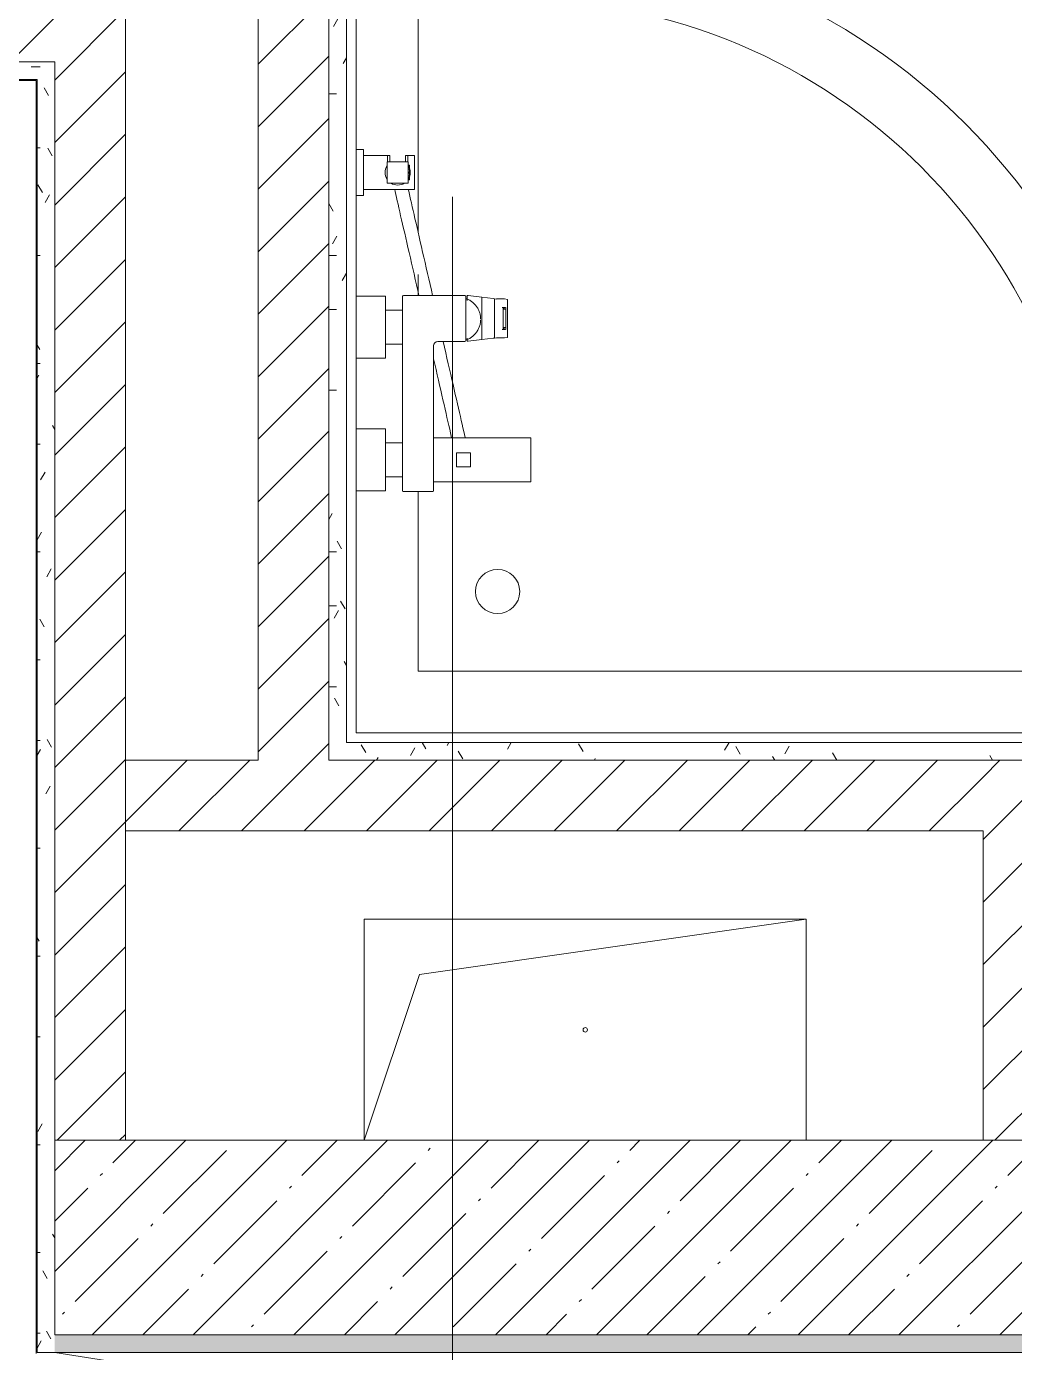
# Model space of a CAD drawing. Header units: millimetres. Extents: x 81494 to 296443, y -8553 to 29000.
# Drawn here: x 94178 to 95295, y 5160 to 6660 of the extents above; entities that cross this region are included whole.
import ezdxf

# ---------------------------------------------------------------- set-up
doc = ezdxf.new("R2010")
doc.units = ezdxf.units.MM
doc.linetypes.add('Осевая', pattern=[3175, 635, -476.25, 1587.5, -476.25])
for name, color, linetype, lineweight in [('A-GENM', 7, 'Continuous', 9), ('A-WALL', 7, 'Continuous', 9), ('I-WALL', 7, 'Continuous', 9), ('Оси-2', 7, 'Осевая', 9)]:
    doc.layers.add(name, color=color, linetype=linetype, lineweight=lineweight)
for name, color, linetype, lineweight, true_color in [('A-WALL-1', 9, 'Continuous', 9, 0x808080), ('A-WALL-FNSH-1', 9, 'Continuous', 9, 0x808080), ('I-FURN-1', 9, 'Continuous', 9, 0x808080), ('P-SANR-FIXT-2', 9, 'Continuous', 13, 0x808080)]:
    doc.layers.add(name, color=color, linetype=linetype, lineweight=lineweight, true_color=true_color)
pattern_1 = [(45, (0, 0), (-35.35534, 35.35534), [])]
pattern_2 = [(0, (0, 0), (121.92, 30.48), [10.058, -81.382, 10.058, -81.382, -487.68]), (0, (0, 0), (121.92, 30.48), [-182.88, 10.058, -172.822, 10.058, -81.382, -213.36]), (0, (0, 0), (121.92, 30.48), [-457.2, 10.058, -50.902, 10.058, -142.342]), (120, (45.72, 15.24), (-87.356454, 90.345817), [10.058, -81.382, 10.058, -81.382, -487.68]), (120, (45.72, 15.24), (-87.356454, 90.345817), [-182.88, 10.058, -172.822, 10.058, -81.382, -213.36]), (120, (45.72, 15.24), (-87.356454, 90.345817), [-457.2, 10.058, -50.902, 10.058, -142.342]), (240, (60.96, 76.2), (-34.563546, -120.825817), [10.058, -81.382, 10.058, -81.382, -487.68]), (240, (60.96, 76.2), (-34.563546, -120.825817), [-182.88, 10.058, -172.822, 10.058, -81.382, -213.36]), (240, (60.96, 76.2), (-34.563546, -120.825817), [-457.2, 10.058, -50.902, 10.058, -142.342])]

# ---------------------------------------------------------------- blocks, each defined once
blk = doc.blocks.new('GM_Отверстие прямоугольное _в плите_ - Отверстие-20657929-План расстановки мебели и оборудования 1 этажа в осях 23_1-33')
at = {"layer": 'A-GENM'}
for p, q in [((-250, -125), (-250, 125)), ((-250, 125), (250, 125)), ((250, 125), (-250, 125)), ((-250, 125), (-250, -125)), ((-187.5, 62.5), (250, 125)), ((250, 125), (250, -125)), ((250, -125), (250, 125)), ((-250, -125), (-187.5, 62.5))]:
    blk.add_line(p, q, dxfattribs=at)
for start, end in [(360, 180), (180, 360)]:
    blk.add_arc((0, 0), 2.5, start, end, dxfattribs=at)
blk = doc.blocks.new('Шкаф параметрический - 1_33-25588469-План расстановки мебели и оборудования 1 этажа в осях 23_1-33')
at = {"layer": 'I-FURN-1'}
for p, q in [((0, 400), (1912.5, 100)), ((2550, 400), (0, 400)), ((0, 400), (2550, 400))]:
    blk.add_line(p, q, dxfattribs=at)
blk = doc.blocks.new('поддон угловой - 900х900-V116-План расстановки мебели и оборудования 1 этажа в осях 23_1-33')
at = {"layer": 'P-SANR-FIXT-2'}
for p, q in [((-270, 450), (-449.9, 450)), ((-380, 115.7), (-380, 380)), ((-380, 380), (-270, 380)), ((-380, 45), (-380, 68.7)), ((-380, -380), (-380, -177)), ((380, -270), (380, -380)), ((450, -291), (450, -270)), ((380, -380), (-380, -380)), ((369.9, -450), (414.1, -450))]:
    blk.add_line(p, q, dxfattribs=at)
for centre, radius, start, end in [((-270, -270), 720, 360, 90), ((-270, -270), 650, 0, 90), ((-290, -290), 25, 90, 270), ((-290, -290), 25, 270, 90)]:
    blk.add_arc(centre, radius, start, end, dxfattribs=at)
blk = doc.blocks.new('Смеситель для ванны с душевым гарнитуром - Смеситель для ванны с душевым гарнитуром-V115-План расстановки мебели и оборудования 1 этажа в осях 23_1-33')
at = {"layer": 'P-SANR-FIXT-2'}
for p, q in [((112279, 6520), (112271, 6520)), ((112279, 6518.4), (112279, 6520)), ((112279, 6520), (112279, 6518.4)), ((112279, 6518.4), (112279, 6469.6)), ((112306.3, 6513.3), (112279, 6513.3)), ((112308.3, 6513.3), (112306.3, 6513.3)), ((112306.3, 6513.3), (112306.3, 6506)), ((112306.3, 6506), (112306.3, 6513.3)), ((112308.8, 6506), (112308.8, 6512.8)), ((112326.8, 6512.8), (112326.8, 6506)), ((112329.5, 6513.3), (112327.3, 6513.3)), ((112329.5, 6506), (112329.5, 6513.3)), ((112337, 6513.3), (112329.5, 6513.3)), ((112329.5, 6513.3), (112329.5, 6506)), ((112337, 6474.8), (112337, 6513.3)), ((112329.8, 6506), (112305.8, 6506)), ((112305.8, 6506), (112305.8, 6482)), ((112329.8, 6482), (112329.8, 6506)), ((112331.3, 6502.4), (112329.8, 6502.4)), ((112331.3, 6502.4), (112329.8, 6502.4)), ((112331.3, 6502.4), (112329.8, 6502.4)), ((112331.3, 6502.4), (112329.8, 6502.4)), ((112331.3, 6502.4), (112329.8, 6502.4)), ((112331.3, 6502.4), (112329.8, 6502.4)), ((112331.3, 6502.4), (112329.8, 6502.4)), ((112331.3, 6502.4), (112329.8, 6502.4)), ((112329.8, 6499.2), (112331.3, 6499.2)), ((112329.8, 6499.2), (112331.3, 6499.2)), ((112329.8, 6499.2), (112331.3, 6499.2)), ((112329.8, 6499.2), (112331.3, 6499.2)), ((112329.8, 6499.2), (112331.3, 6499.2)), ((112329.8, 6499.2), (112331.3, 6499.2)), ((112329.8, 6499.2), (112331.3, 6499.2)), ((112329.8, 6499.2), (112331.3, 6499.2)), ((112331.3, 6497.9), (112329.8, 6497.9)), ((112331.3, 6497.9), (112329.8, 6497.9)), ((112331.3, 6497.9), (112329.8, 6497.9)), ((112331.3, 6497.9), (112329.8, 6497.9)), ((112331.3, 6497.9), (112329.8, 6497.9)), ((112331.3, 6497.9), (112329.8, 6497.9)), ((112331.3, 6497.9), (112329.8, 6497.9)), ((112331.3, 6497.9), (112329.8, 6497.9)), ((112331.3, 6502.4), (112331.3, 6499.2)), ((112331.3, 6499.2), (112331.3, 6502.4)), ((112331.3, 6502.4), (112331.3, 6499.2)), ((112331.3, 6499.2), (112331.3, 6502.4)), ((112331.3, 6502.4), (112331.3, 6499.2)), ((112331.3, 6499.2), (112331.3, 6502.4)), ((112331.3, 6502.4), (112331.3, 6499.2)), ((112331.3, 6499.2), (112331.3, 6502.4)), ((112331.3, 6502.4), (112331.3, 6499.2)), ((112331.3, 6499.2), (112331.3, 6502.4)), ((112331.3, 6502.4), (112331.3, 6499.2)), ((112331.3, 6499.2), (112331.3, 6502.4)), ((112331.3, 6502.4), (112331.3, 6499.2)), ((112331.3, 6499.2), (112331.3, 6502.4)), ((112331.3, 6502.4), (112331.3, 6499.2)), ((112331.3, 6499.2), (112331.3, 6502.4)), ((112331.3, 6497.9), (112331.3, 6494.6)), ((112331.3, 6494.6), (112331.3, 6497.9)), ((112331.3, 6497.9), (112331.3, 6494.6)), ((112331.3, 6494.6), (112331.3, 6497.9)), ((112331.3, 6497.9), (112331.3, 6494.6)), ((112331.3, 6494.6), (112331.3, 6497.9)), ((112331.3, 6497.9), (112331.3, 6494.6)), ((112331.3, 6494.6), (112331.3, 6497.9)), ((112331.3, 6497.9), (112331.3, 6494.6)), ((112331.3, 6494.6), (112331.3, 6497.9)), ((112331.3, 6497.9), (112331.3, 6494.6)), ((112331.3, 6494.6), (112331.3, 6497.9)), ((112331.3, 6497.9), (112331.3, 6494.6)), ((112331.3, 6494.6), (112331.3, 6497.9)), ((112331.3, 6497.9), (112331.3, 6494.6)), ((112331.3, 6494.6), (112331.3, 6497.9)), ((112305.8, 6482), (112329.8, 6482)), ((112329.8, 6494.6), (112331.3, 6494.6)), ((112329.8, 6494.6), (112331.3, 6494.6)), ((112329.8, 6494.6), (112331.3, 6494.6)), ((112329.8, 6494.6), (112331.3, 6494.6)), ((112329.8, 6494.6), (112331.3, 6494.6)), ((112329.8, 6494.6), (112331.3, 6494.6)), ((112329.8, 6494.6), (112331.3, 6494.6)), ((112329.8, 6494.6), (112331.3, 6494.6)), ((112331.3, 6493.4), (112329.8, 6493.4)), ((112331.3, 6493.4), (112329.8, 6493.4)), ((112331.3, 6493.4), (112329.8, 6493.4)), ((112331.3, 6493.4), (112329.8, 6493.4)), ((112331.3, 6493.4), (112329.8, 6493.4)), ((112331.3, 6493.4), (112329.8, 6493.4)), ((112331.3, 6493.4), (112329.8, 6493.4)), ((112331.3, 6493.4), (112329.8, 6493.4)), ((112329.8, 6490.1), (112331.3, 6490.1)), ((112329.8, 6490.1), (112331.3, 6490.1)), ((112329.8, 6490.1), (112331.3, 6490.1)), ((112329.8, 6490.1), (112331.3, 6490.1)), ((112329.8, 6490.1), (112331.3, 6490.1)), ((112329.8, 6490.1), (112331.3, 6490.1)), ((112329.8, 6490.1), (112331.3, 6490.1)), ((112329.8, 6490.1), (112331.3, 6490.1)), ((112331.3, 6488.8), (112329.8, 6488.8)), ((112331.3, 6488.8), (112329.8, 6488.8)), ((112331.3, 6488.8), (112329.8, 6488.8)), ((112331.3, 6488.8), (112329.8, 6488.8)), ((112331.3, 6488.8), (112329.8, 6488.8)), ((112331.3, 6488.8), (112329.8, 6488.8)), ((112331.3, 6488.8), (112329.8, 6488.8)), ((112331.3, 6488.8), (112329.8, 6488.8)), ((112329.8, 6485.6), (112331.3, 6485.6)), ((112329.8, 6485.6), (112331.3, 6485.6)), ((112329.8, 6485.6), (112331.3, 6485.6)), ((112329.8, 6485.6), (112331.3, 6485.6)), ((112329.8, 6485.6), (112331.3, 6485.6)), ((112329.8, 6485.6), (112331.3, 6485.6)), ((112329.8, 6485.6), (112331.3, 6485.6)), ((112329.8, 6485.6), (112331.3, 6485.6)), ((112331.3, 6493.4), (112331.3, 6490.1)), ((112331.3, 6490.1), (112331.3, 6493.4)), ((112331.3, 6493.4), (112331.3, 6490.1)), ((112331.3, 6490.1), (112331.3, 6493.4)), ((112331.3, 6493.4), (112331.3, 6490.1)), ((112331.3, 6490.1), (112331.3, 6493.4)), ((112331.3, 6493.4), (112331.3, 6490.1)), ((112331.3, 6490.1), (112331.3, 6493.4)), ((112331.3, 6493.4), (112331.3, 6490.1)), ((112331.3, 6490.1), (112331.3, 6493.4)), ((112331.3, 6493.4), (112331.3, 6490.1)), ((112331.3, 6490.1), (112331.3, 6493.4)), ((112331.3, 6493.4), (112331.3, 6490.1)), ((112331.3, 6490.1), (112331.3, 6493.4)), ((112331.3, 6493.4), (112331.3, 6490.1)), ((112331.3, 6490.1), (112331.3, 6493.4)), ((112331.3, 6488.8), (112331.3, 6485.6)), ((112331.3, 6485.6), (112331.3, 6488.8)), ((112331.3, 6488.8), (112331.3, 6485.6)), ((112331.3, 6485.6), (112331.3, 6488.8)), ((112331.3, 6488.8), (112331.3, 6485.6)), ((112331.3, 6485.6), (112331.3, 6488.8)), ((112331.3, 6488.8), (112331.3, 6485.6)), ((112331.3, 6485.6), (112331.3, 6488.8)), ((112331.3, 6488.8), (112331.3, 6485.6)), ((112331.3, 6485.6), (112331.3, 6488.8)), ((112331.3, 6488.8), (112331.3, 6485.6)), ((112331.3, 6485.6), (112331.3, 6488.8)), ((112331.3, 6488.8), (112331.3, 6485.6)), ((112331.3, 6485.6), (112331.3, 6488.8)), ((112331.3, 6488.8), (112331.3, 6485.6)), ((112331.3, 6485.6), (112331.3, 6488.8)), ((112271, 6468), (112279, 6468)), ((112279, 6474.8), (112337, 6474.8)), ((112279, 6469.6), (112279, 6468)), ((112279, 6468), (112279, 6469.6)), ((112304, 6354), (112271, 6354)), ((112304, 6354), (112271, 6354)), ((112304, 6354), (112304, 6284)), ((112304, 6354), (112304, 6284)), ((112323.3, 6354), (112323.3, 6134)), ((112323.3, 6354), (112323.3, 6134)), ((112393.8, 6355), (112324.3, 6355)), ((112393.8, 6355), (112324.3, 6355)), ((112394.8, 6304), (112394.8, 6354)), ((112394.8, 6304), (112394.8, 6354)), ((112396.6, 6354.9), (112397.4, 6354.9)), ((112396.6, 6354.9), (112396.6, 6349.3)), ((112413, 6353), (112397.4, 6354.9)), ((112413, 6305), (112413, 6353)), ((112425.9, 6351.4), (112413, 6353)), ((112427.4, 6351.2), (112425.9, 6351.4)), ((112427.4, 6306.8), (112427.4, 6351.2)), ((112429.8, 6350.9), (112427.4, 6351.2)), ((112438.6, 6351), (112429.8, 6351)), ((112442.1, 6350.5), (112438.6, 6351)), ((112442.1, 6350.5), (112442.1, 6307.5)), ((112323.3, 6338.3), (112304, 6338.3)), ((112437.5, 6341.5), (112435.9, 6341.5)), ((112437.5, 6341.5), (112436, 6341.5)), ((112437.2, 6318.6), (112437.2, 6339.4)), ((112440.2, 6339.4), (112437.2, 6339.4)), ((112437.5, 6341.5), (112439.9, 6341.5)), ((112438.1, 6339.4), (112438.1, 6341.5)), ((112440.2, 6339.4), (112440.2, 6318.6)), ((112437.5, 6316.5), (112435.9, 6316.5)), ((112436, 6316.5), (112437.5, 6316.5)), ((112440.2, 6318.6), (112437.2, 6318.6)), ((112439.9, 6316.5), (112437.5, 6316.5)), ((112438.1, 6316.5), (112438.1, 6318.6)), ((112363.3, 6303), (112393.8, 6303)), ((112363.3, 6303), (112393.8, 6303)), ((112396.6, 6306.5), (112396.6, 6303.1)), ((112397.4, 6303.1), (112396.6, 6303.1)), ((112397.4, 6303.1), (112413, 6305)), ((112413, 6305), (112425.9, 6306.6)), ((112425.9, 6306.6), (112427.4, 6306.8)), ((112427.4, 6306.8), (112429.8, 6307)), ((112429.8, 6307), (112438.6, 6307)), ((112438.6, 6307), (112442.1, 6307.5)), ((112304, 6299.8), (112323.3, 6299.8)), ((112358.3, 6134), (112358.3, 6298)), ((112358.3, 6134), (112358.3, 6298)), ((112271, 6284), (112304, 6284)), ((112271, 6284), (112304, 6284)), ((112304, 6204), (112271, 6204)), ((112304, 6204), (112271, 6204)), ((112304, 6204), (112304, 6134)), ((112304, 6204), (112304, 6134)), ((112323.3, 6188.3), (112304, 6188.3)), ((112467.8, 6194), (112358.3, 6194)), ((112468.3, 6144.5), (112468.3, 6193.5)), ((112400.3, 6177), (112384.3, 6177)), ((112384.3, 6176.5), (112384.3, 6177)), ((112384.3, 6177), (112384.3, 6176.5)), ((112384.3, 6161.5), (112384.3, 6176.5)), ((112400.3, 6176.5), (112400.3, 6177)), ((112400.3, 6177), (112400.3, 6176.5)), ((112400.3, 6176.5), (112400.3, 6161.5)), ((112384.3, 6161.5), (112384.3, 6161)), ((112384.3, 6161), (112384.3, 6161.5)), ((112384.3, 6161), (112400.3, 6161)), ((112400.3, 6161.5), (112400.3, 6161)), ((112400.3, 6161), (112400.3, 6161.5)), ((112304, 6149.8), (112323.3, 6149.8)), ((112358.3, 6144), (112467.8, 6144)), ((112271, 6134), (112304, 6134)), ((112271, 6134), (112304, 6134)), ((112324.3, 6133), (112357.3, 6133)), ((112324.3, 6133), (112357.3, 6133))]:
    blk.add_line(p, q, dxfattribs=at)
at = {"layer": 'P-SANR-FIXT-2', "flags": 128}
for points in [[(112341.9, 6355), (112340.7, 6360.5), (112339.2, 6366.8), (112337.8, 6373.1), (112336.4, 6379.4), (112334.9, 6385.5), (112333.6, 6391.6), (112332.2, 6397.5), (112330.8, 6403.4), (112329.5, 6409.1), (112328.2, 6414.7), (112327, 6420.2), (112325.8, 6425.5), (112324.6, 6430.7), (112323.4, 6435.7), (112322.3, 6440.6), (112321.2, 6445.2), (112320.2, 6449.7), (112319.2, 6454), (112318.3, 6458.1), (112317.4, 6462), (112316.6, 6465.7), (112315.8, 6469.1), (112315, 6472.4), (112314.5, 6474.8)], [(112330, 6474.3), (112330.7, 6470.9), (112331.6, 6467.4), (112332.4, 6463.6), (112333.3, 6459.6), (112334.3, 6455.4), (112335.3, 6451), (112336.4, 6446.5), (112337.4, 6441.7), (112338.6, 6436.8), (112339.7, 6431.7), (112340.9, 6426.5), (112342.2, 6421.1), (112343.4, 6415.5), (112344.7, 6409.9), (112346.1, 6404.1), (112347.4, 6398.2), (112348.8, 6392.2), (112350.2, 6386.1), (112351.6, 6379.9), (112353.1, 6373.6), (112354.5, 6367.3), (112356, 6360.9), (112357.3, 6355)], [(112394.8, 6351.7), (112395.7, 6351.3), (112396.7, 6350.9), (112397.6, 6350.5), (112398.5, 6350.1), (112399.3, 6349.6), (112400.2, 6349), (112401, 6348.5), (112401.8, 6347.9), (112402.6, 6347.3), (112403.4, 6346.6), (112404.1, 6345.9), (112404.8, 6345.2), (112405.5, 6344.5), (112406.1, 6343.7), (112406.7, 6342.9), (112407.3, 6342.1), (112407.9, 6341.3), (112408.4, 6340.4), (112408.9, 6339.6), (112409.3, 6338.7), (112409.7, 6337.8), (112410.1, 6336.8), (112410.4, 6335.9), (112410.7, 6334.9), (112411, 6334), (112411.2, 6333), (112411.4, 6332), (112411.5, 6331), (112411.6, 6330), (112411.7, 6329), (112411.7, 6328)], [(112437.2, 6339.4), (112437.2, 6339.8), (112437.2, 6340.3), (112437.3, 6340.7), (112437.3, 6341), (112437.3, 6341.3), (112437.4, 6341.4), (112437.5, 6341.5)], [(112440, 6341.4), (112440, 6341.3), (112440.1, 6341), (112440.1, 6340.7), (112440.2, 6340.3), (112440.2, 6339.8), (112440.2, 6339.4)], [(112411.7, 6327), (112411.6, 6326), (112411.5, 6325), (112411.4, 6324), (112411.2, 6323), (112411, 6322.1), (112410.7, 6321.1), (112410.4, 6320.1), (112410.1, 6319.2), (112409.7, 6318.3), (112409.3, 6317.4), (112408.9, 6316.5), (112408.4, 6315.6), (112407.9, 6314.7), (112407.3, 6313.9), (112406.8, 6313.1), (112406.1, 6312.3), (112405.5, 6311.5), (112404.8, 6310.8), (112404.1, 6310.1), (112403.4, 6309.4), (112402.6, 6308.7), (112401.8, 6308.1), (112401, 6307.5), (112400.2, 6307), (112399.4, 6306.4), (112398.5, 6306), (112397.6, 6305.5), (112396.7, 6305.1), (112395.8, 6304.7), (112394.8, 6304.4)], [(112437.5, 6316.5), (112437.4, 6316.6), (112437.3, 6316.7), (112437.3, 6317), (112437.3, 6317.3), (112437.2, 6317.7), (112437.2, 6318.1), (112437.2, 6318.6)], [(112440.2, 6318.6), (112440.2, 6318.1), (112440.2, 6317.7), (112440.1, 6317.3), (112440.1, 6317), (112440, 6316.7), (112440, 6316.6)], [(112369.3, 6302.7), (112370.8, 6296.4), (112372.2, 6290.1), (112373.6, 6283.9), (112375.1, 6277.7), (112376.4, 6271.7), (112377.8, 6265.7), (112379.2, 6259.8), (112380.5, 6254.1), (112381.8, 6248.5), (112383, 6243), (112384.2, 6237.7), (112385.4, 6232.5), (112386.6, 6227.5), (112387.7, 6222.7), (112388.8, 6218), (112389.8, 6213.5), (112390.8, 6209.2), (112391.7, 6205.1), (112392.6, 6201.2), (112393.4, 6197.6), (112394.2, 6194.1)], [(112378.9, 6194), (112378.4, 6195.9), (112377.6, 6199.7), (112376.7, 6203.6), (112375.7, 6207.8), (112374.7, 6212.2), (112373.6, 6216.8), (112372.6, 6221.5), (112371.4, 6226.4), (112370.3, 6231.5), (112369.1, 6236.8), (112367.8, 6242.2), (112366.6, 6247.7), (112365.3, 6253.4), (112363.9, 6259.2), (112362.6, 6265.1), (112361.2, 6271.1), (112359.8, 6277.2), (112358.4, 6283.4)]]:
    blk.add_lwpolyline(points, dxfattribs=at)
at = {"layer": 'P-SANR-FIXT-2'}
for centre, radius, start, end in [((112308.3, 6512.8), 0.5, 0, 90), ((112327.3, 6512.8), 0.5, 90, 180), ((112317.8, 6494), 14.2, 148.1524, 211.7439), ((112317.8, 6494), 14.2, 148.1524, 211.7439), ((112317.8, 6494), 14.2, 328.3082, 32.0443), ((112317.8, 6494), 14.2, 328.3082, 32.0443), ((112317.8, 6494), 14.2, 238.2631, 301.8541), ((112317.8, 6494), 14.2, 238.2631, 301.8541), ((112324.3, 6354), 1, 90, 180), ((112324.3, 6354), 1, 90, 180), ((112393.8, 6354), 1, 0, 90), ((112393.8, 6354), 1, 0, 90), ((112363.3, 6298), 5, 90, 180), ((112363.3, 6298), 5, 90, 180), ((112393.8, 6304), 1, 270, 0), ((112393.8, 6304), 1, 270, 0), ((112467.8, 6193.5), 0.5, 0, 90), ((112467.8, 6144.5), 0.5, 270, 0), ((112324.3, 6134), 1, 180, 270), ((112324.3, 6134), 1, 180, 270), ((112357.3, 6134), 1, 270, 0), ((112357.3, 6134), 1, 270, 0)]:
    blk.add_arc(centre, radius, start, end, dxfattribs=at)

msp = doc.modelspace()

# ---------------------------------------------------------------- hatches: boundary and pattern name
at = {"layer": 'I-WALL'}
h = msp.add_hatch(dxfattribs=at)
h.set_pattern_fill('FP_3', color=256, style=0, pattern_type=2)
h.set_pattern_definition(pattern_1)
h.paths.add_polyline_path([(94290, 5400), (94290, 10380), (94210, 10380), (94210, 5400)])
h = msp.add_hatch(dxfattribs=at)
h.set_pattern_fill('FP_67', color=256, style=0, pattern_type=2)
h.set_pattern_definition(pattern_2)
h.paths.add_polyline_path([(94520, 5850), (94540, 5850), (94540, 8080), (94520, 8080), (94520, 6033.7)])
h = msp.add_hatch(dxfattribs=at)
h.set_pattern_fill('FP_3', color=256, style=0, pattern_type=2)
h.set_pattern_definition(pattern_1)
h.paths.add_polyline_path([(94520, 5830), (94520, 7980), (94440, 7980), (94440, 5830), (94468.2, 5830)])
h = msp.add_hatch(dxfattribs=at)
h.set_pattern_fill('FP_3', color=256, style=0, pattern_type=2)
h.set_pattern_definition(pattern_1)
h.paths.add_polyline_path([(94210, 6620), (94210, 6700), (93410, 6700), (93410, 6620), (94125.1, 6620)])
h.paths.add_polyline_path([(92430, 6620), (92460, 6620), (92460, 6700), (92030, 6700), (92030, 6620), (92066.2, 6620)])
h = msp.add_hatch(dxfattribs=at)
h.set_pattern_fill('FP_67', color=256, style=0, pattern_type=2)
h.set_pattern_definition(pattern_2)
h.paths.add_polyline_path([(94210, 6600), (94210, 6620), (93440, 6619.2), (93440, 6612), (93410, 6612), (93410, 6600), (94190, 6600)])
h.paths.add_polyline_path([(92050, 6600), (92460, 6600), (92460, 6612), (92430, 6612), (92430, 6620), (92050, 6620)])
h = msp.add_hatch(dxfattribs=at)
h.set_pattern_fill('FP_67', color=256, style=0, pattern_type=2)
h.set_pattern_definition(pattern_2)
h.paths.add_polyline_path([(94210, 5160), (94210, 6600), (94190, 6600), (94190, 5160)])
h = msp.add_hatch(dxfattribs=at)
h.set_pattern_fill('FP_67', color=256, style=0, pattern_type=2)
h.set_pattern_definition(pattern_2)
h.paths.add_polyline_path([(94811.4, 5830), (95340, 5830), (95340, 5850), (94520, 5850), (94520, 5830), (94639.8, 5830)])
h = msp.add_hatch(dxfattribs=at)
h.set_pattern_fill('FP_3', color=256, style=0, pattern_type=2)
h.set_pattern_definition(pattern_1)
h.paths.add_polyline_path([(95260, 5750), (95260, 5830), (94290, 5830), (94290, 5750), (94811.4, 5750)])
h = msp.add_hatch(dxfattribs=at)
h.set_pattern_fill('FP_3', color=256, style=0, pattern_type=2)
h.set_pattern_definition(pattern_1)
h.paths.add_polyline_path([(95340, 5400), (95340, 5830), (95260, 5830), (95260, 5400)])
h = msp.add_hatch(dxfattribs=at)
h.set_pattern_fill('FP_2', color=256, style=0, pattern_type=2)
h.set_pattern_definition([(45, (0, 0), (-57.024626, 57.024626), []), (45, (57.025, 0), (-57.024626, 57.024626), [100.806, -20.161, 3.353, -16.808])])
h.paths.add_polyline_path([(101570, 5180), (101610, 5180), (101610, 5400), (100710, 5400), (100710, 5180), (100987.9, 5180)])
h.paths.add_polyline_path([(99630, 5180), (99660, 5180), (99660, 5400), (94210, 5400), (94210, 5180), (98242.8, 5180)])
h = msp.add_hatch(dxfattribs=at)
h.set_pattern_fill('FP_67', color=256, style=0, pattern_type=2)
h.set_pattern_definition(pattern_2)
h.paths.add_polyline_path([(101569, 5160), (101570, 5160), (101570, 5180), (100740, 5179.3), (100740, 5172), (100710, 5172), (100710, 5160), (100987.9, 5160)])
h.paths.add_polyline_path([(99660, 5160), (99660, 5172), (99630, 5172), (99630, 5180), (94210, 5180), (94210, 5160), (99630, 5160)])

# ---------------------------------------------------------------- linework, layer by layer
at = {"layer": 'A-WALL'}
for q in [(93410, 6600), (94190, 5160)]:
    msp.add_line((94190, 6600), q, dxfattribs=at)
at = {"layer": 'A-WALL-1'}
for p, q in [((94290, 10000), (94290, 5400)), ((94540, 5850), (94540, 8080)), ((94520, 5830), (94520, 8060)), ((94440, 7980), (94440, 5830)), ((93440, 6620), (94210, 6620)), ((94210, 6620), (94210, 5180)), ((95360, 5850), (94540, 5850)), ((94440, 5830), (94290, 5830)), ((95340, 5830), (94520, 5830)), ((94290, 5750), (95260, 5750)), ((95260, 5750), (95260, 5400)), ((94210, 5400), (99630, 5400)), ((94210, 5180), (99630, 5180)), ((94190, 5160), (99660, 5160))]:
    msp.add_line(p, q, dxfattribs=at)
at = {"layer": 'A-WALL-FNSH-1'}
for p, q in [((93410, 6599), (94189, 6599)), ((94189, 6599), (94189, 5159))]:
    msp.add_line(p, q, dxfattribs=at)
at = {"layer": 'I-WALL'}
for p, q in [((94551, 8091), (94551, 5861)), ((94551, 5861), (95371, 5861))]:
    msp.add_line(p, q, dxfattribs=at)
at = {"layer": 'Оси-2'}
msp.add_line((94660, 593.7), (94660, 19415.1), dxfattribs=at)

# ---------------------------------------------------------------- block references
at = {"layer": 'A-GENM'}
msp.add_blockref('GM_Отверстие прямоугольное _в плите_ - Отверстие-20657929-План расстановки мебели и оборудования 1 этажа в осях 23_1-33', (94810, 5525), dxfattribs=at)
at = {"layer": 'I-FURN-1'}
msp.add_blockref('Шкаф параметрический - 1_33-25588469-План расстановки мебели и оборудования 1 этажа в осях 23_1-33', (94210, 4760), dxfattribs=at)
at = {"layer": 'P-SANR-FIXT-2'}
for name, p in [('поддон угловой - 900х900-V116-План расстановки мебели и оборудования 1 этажа в осях 23_1-33', (95000.9, 6310.8)), ('Смеситель для ванны с душевым гарнитуром - Смеситель для ванны с душевым гарнитуром-V115-План расстановки мебели и оборудования 1 этажа в осях 23_1-33', (-17720, 0.8))]:
    msp.add_blockref(name, p, dxfattribs=at)

doc.saveas('drawing.dxf')
